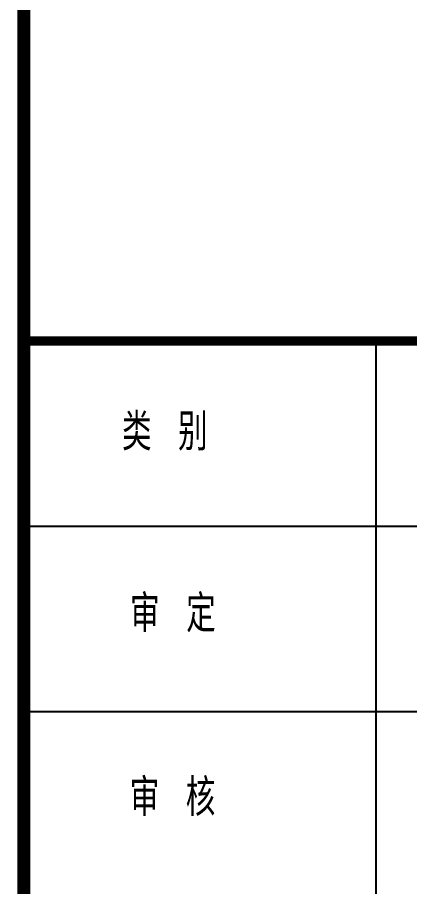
# Model space of a CAD drawing. Extents: x 1728470 to 1835391, y -157368 to 197905.
# Drawn here: x 1810186 to 1812513, y -65623 to -60465 of the extents above; entities that cross this region are included whole.
import ezdxf

# ---------------------------------------------------------------- set-up
doc = ezdxf.new("R2010")
doc.units = 0
doc.header["$LTSCALE"] = 1000
doc.header["$MEASUREMENT"] = 0
for name, color, linetype in [('PP-PM-TK', 7, 'CONTINUOUS'), ('PUB_TEXT', 7, 'CONTINUOUS'), ('PUB_TITLE', 4, 'CONTINUOUS')]:
    doc.layers.add(name, color=color, linetype=linetype)
doc.styles.add('TQ', font='txt.shx', dxfattribs={"width": 0.8, "bigfont": 'hztxt.shx'})

msp = doc.modelspace()

# ---------------------------------------------------------------- linework, layer by layer
at = {"layer": 'PP-PM-TK', "color": 4, "const_width": 77}
msp.add_lwpolyline([(1810224.8, -27975.4), (1810224.8, -87975.4)], dxfattribs=at)
at = {"layer": 'PUB_TITLE', "color": 4}
for p, q in [((1812314.8, -70084.9), (1812314.8, -62384.9)), ((1810224.8, -63484.9), (1816274.8, -63484.9)), ((1810224.8, -64584.9), (1816274.8, -64584.9))]:
    msp.add_line(p, q, dxfattribs=at)
at = {"layer": 'PUB_TITLE', "color": 4, "const_width": 55}
msp.add_lwpolyline([(1810224.8, -62384.9), (1816274.8, -62384.9)], dxfattribs=at)

# ---------------------------------------------------------------- texts
at = {"layer": 'PUB_TEXT', "color": 2, "char_height": 220, "width": 1847.813, "attachment_point": 1, "style": 'TQ'}
for s, insert in [('类 别', (1810806.4, -62815)), ('审 定', (1810854.4, -63893.4)), ('审 核', (1810852.4, -64983.7))]:
    msp.add_mtext(s, dxfattribs=dict(at, insert=insert))

doc.saveas('drawing.dxf')
